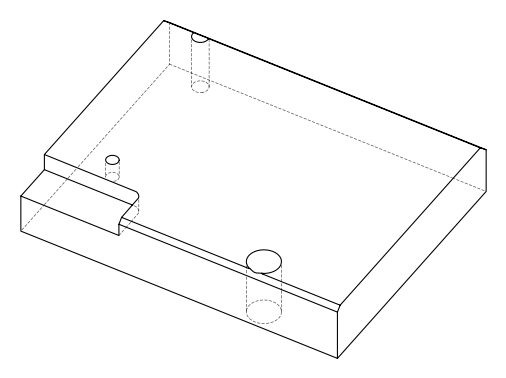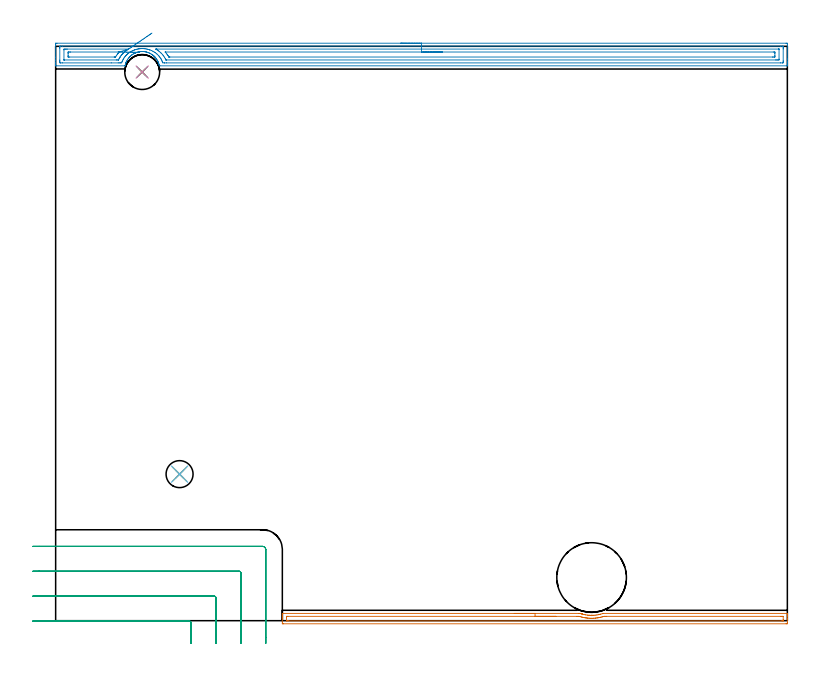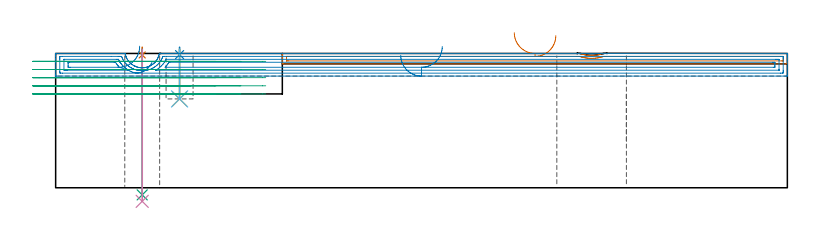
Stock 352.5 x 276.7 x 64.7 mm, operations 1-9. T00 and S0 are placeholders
(PLAN: 10 operations, 7 tool changes, 23.7 min)
(1 SPOT_DRILL | STEP1HOLE | NXT0321_9005460120000 | 0.03 min | 3 mm3)
(2 SPOT_DRILL_1 | STEP1POCKET | NXT0321_9005460120000 | 0.03 min | 2 mm3)
(3 DRILL_THROUGH_HOLE_INTO_CENTER | STEP1HOLE | NXT0301_077 | 0.28 min | 5687 mm3)
(4 DRILL_TO_ENLARGE_THROUGH_HOLE | STEP1HOLE | UGT0301_291 | 0.29 min | 8630 mm3)
(5 DRILL_BLIND_HOLE_INTO_CENTER | STEP1POCKET | NXT0301_042 | 0.1 min | 825 mm3)
(6 DRILL_TO_ENLARGE_BLIND_HOLE | STEP1POCKET | UGT0301_374 | 0.1 min | 2074 mm3)
(7 AREA_MILL | FG_CHAMFER_SURFACE | UGT0205_001 | 4.08 min | 3087 mm3)
(8 AREA_MILL_1 | FG_CHAMFER_SURFACE_1 | UGT0205_001 | 11.55 min | 20697 mm3)
(9 MILL_CORNER_NOTCH_RECTANGULAR | CORNER_NOTCH_RECTANGULAR | NXT0201_012 | Follow Part, ap 4, ae 75% | 5.42 min | 92854 mm3)
(10 MILL_THROUGH_HOLE_FROM_SOLID_MATERIAL | STEP1HOLE_1 | UGT0201_018 | Circular | 1.82 min | 57055 mm3)
(TOOL NXT0321_9005460120000 | NC Spot Drill, 142deg, 12mm, Carbide, Uncoated | D12 PA142 FL30 Z2)
(TOOL NXT0301_077 | Carbide Drill 10.6mm [860.1-1060-053A1-MM 2214] | D10.6 PA140 FL71 Z2)
(TOOL UGT0301_291 | Twist Drill 16.8 mm | D16.8 PA118 FL125 Z2)
(TOOL NXT0301_042 | Carbide Drill 7.1mm [860.1-0710-057A1-MM 2214] | D7.1 PA140 FL85 Z2)
(TOOL UGT0301_374 | Twist Drill Flat Bottom 13 mm | D13 PA180 FL101 Z2)
(TOOL UGT0205_001 | Chamfer Mill 20 x 3 x 45 deg. | D20 FL50 Z2)
(TOOL NXT0201_012 | ENDMILL 16mm [2P460-1600-NA 1630] | D16 FL38 Z6)
(TOOL UGT0201_018 | End mill 30 mm | D30 FL50 Z4)
(OP 1 SPOT_DRILL)
G17 G21 G94 G90
T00 M6
G54
G17 G0 G90 X41.7 Y264.3 S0 M3
G43 Z74.7 H0
G94 G81 G98 Z63.977 F250. R67.7
G80
M5
M2
(OP 2 SPOT_DRILL_1)
G17 G21 G94 G90
T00 M6
G54
G17 G0 G90 X59.7 Y70.6 S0 M3
G43 Z74.7 H0
G94 G81 G98 Z64.136 F250. R67.7
G80
M5
M2
(OP 3 DRILL_THROUGH_HOLE_INTO_CENTER)
G17 G21 G94 G90
T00 M6
G54
G17 G0 G90 X41.7 Y264.3 S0 M3
G43 Z74.7 H1
G94 G73 G98 Z-3.429 F250. Q9.733 R66.7
G80
M5
M2
(OP 4 DRILL_TO_ENLARGE_THROUGH_HOLE)
G17 G21 G94 G90
T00 M6
G54
G17 G0 G90 X41.7 Y264.3 S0 M3
G43 Z74.7 H0
G94 G73 G98 Z-6.547 F250. Q14.249 R66.7
G80
M5
M2
(OP 5 DRILL_BLIND_HOLE_INTO_CENTER)
G17 G21 G94 G90
T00 M6
G54
G17 G0 G90 X59.7 Y70.6 S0 M3
G43 Z74.7 H1
G94 G81 G98 Z42.8 F250. R66.7
G80
M5
M2
(OP 6 DRILL_TO_ENLARGE_BLIND_HOLE)
G17 G21 G94 G90
T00 M6
G54
G17 G0 G90 X59.7 Y70.6 S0 M3
G43 Z74.7 H0
G94 G81 G98 Z42.8 F250. R66.7
G80
M5
M2
(OP 7 AREA_MILL)
G17 G21 G94 G90
T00 M6
G54
G17 G0 G90 X220.954 Y3.497 S1061 M3
G43 Z74.7 H0
Z74.697
G94 G1 X220.992 Z73.826 F250.
X221.105 Z72.961
X221.294 Z72.109
X221.557 Z71.277
X221.89 Z70.471
X222.293 Z69.697
X222.762 Z68.961
X223.293 Z68.269
X223.882 Z67.626
X224.525 Z67.037
X225.218 Z66.506
X225.953 Z66.037
X226.727 Z65.634
X227.533 Z65.3
X228.365 Z65.038
X229.217 Z64.849
X230.082 Z64.735
X230.953 Z64.697
X251.947 Y3.496 Z64.696
X252.609 Y3.497 Z64.695
X252.661 Y3.487 Z64.686
X252.703 Y3.477 Z64.677
X252.721 Y3.471 Z64.671
X253.288 Y3.291 Z64.491
X253.61 Y3.198 Z64.396
X253.628 Y3.194 Z64.392
X253.681 Y3.18 Z64.379
X253.825 Y3.144 Z64.342
X253.925 Y3.121 Z64.314
X254.503 Y2.973 Z64.171
X255.396 Y2.798 Z63.996
X256.288 Y2.672 Z63.865
X256.866 Y2.622 Z63.812
X257.063 Y2.603 Z63.797
X257.181 Y2.593 Z63.787
X257.2 Y2.592 Z63.785
X257.643 Y2.568 Z63.766
X257.85 Y2.558 Z63.755
X257.965 Y2.557 Z63.753
X258.094 Y2.554 Z63.752
X258.304 Y2.557 Z63.753
X258.334 Z63.754
X258.336
X258.488 Y2.559 Z63.755
X258.602 Y2.56 Z63.758
X258.631
X258.912 Y2.573 Z63.768
X258.966 Y2.575 Z63.77
X259.057 Y2.582 Z63.777
X259.858 Y2.646 Z63.837
X260.751 Y2.756 Z63.952
X261.479 Y2.889 Z64.087
X261.644 Y2.921 Z64.116
X262.13 Y3.035 Z64.233
X262.536 Y3.133 Z64.328
X263.462 Y3.4 Z64.6
X263.713 Y3.485 Z64.681
X263.765 Y3.495 Z64.69
X263.9 Y3.5 Z64.7
X352.33
X352.49 Y3.497 Z64.688
X352.498 Y3.38 Z64.572
X352.5 Y3.257 Z64.456
Y2.971 Z64.171
Y2.308 Z63.503
Y1.104 Z62.301
Y0.564 Z61.758
Y-0.91 Z60.286
X352.497 Y-1.18 Z60.016
X352.49 Y-1.493 Z59.703
X352.209 Y-1.498 Z59.7
X351.884 Y-1.5
X109.816
X109.491 Y-1.498
X109.21 Y-1.493 Z59.703
X109.2 Y-1.18 Z60.016
Y0.564 Z61.758
Y1.104 Z62.301
Y1.436 Z62.632
Y1.977 Z63.172
Y2.308 Z63.503
Y2.971 Z64.171
Y3.257 Z64.456
X109.202 Y3.38 Z64.572
X109.21 Y3.497 Z64.688
X109.37 Y3.5 Z64.7
X230.953 Y3.497 Z64.697
Y2.083 Z63.283
X251.18 Y2.082 Z63.282
X251.841 Y2.078 Z63.278
X252.08 Y2.075 Z63.275
X252.244 Y2.064 Z63.264
X252.441 Y2.01 Z63.21
X252.734 Y1.929 Z63.129
X253.27 Y1.785 Z62.985
X253.628 Y1.698 Z62.898
X253.99 Y1.613 Z62.813
X254.497 Y1.506 Z62.706
X254.859 Y1.436 Z62.636
X255.414 Y1.352 Z62.552
X255.514 Y1.338 Z62.538
X255.944 Y1.283 Z62.483
X256.307 Y1.246 Z62.446
X256.522 Y1.226 Z62.426
X257.2 Y1.178 Z62.378
X257.479 Y1.164 Z62.364
X258.094 Y1.146 Z62.346
X258.388 Y1.149 Z62.349
X258.987 Y1.164 Z62.364
X259.25 Y1.179 Z62.379
X259.88 Y1.226 Z62.426
X260.078 Y1.243 Z62.443
X260.773 Y1.324 Z62.524
X260.875 Y1.337 Z62.537
X261.527 Y1.436 Z62.636
X261.645 Y1.458 Z62.658
X261.667 Y1.462 Z62.662
X262.385 Y1.606 Z62.806
X262.464 Y1.623 Z62.823
X262.56 Y1.646 Z62.846
X263.101 Y1.78 Z62.98
X263.453 Y1.874 Z63.074
X264.074 Y2.042 Z63.242
X264.234 Y2.079 Z63.279
X264.346 Y2.081 Z63.281
X264.576 Y2.084 Z63.284
X265.24 Y2.086 Z63.286
X265.467
X349.432
X350.097 Y2.084 Z63.284
X350.328 Y2.082 Z63.282
X350.447 Y2.079 Z63.279
X350.491 Y2.071 Z63.271
X350.493 Y2.046 Z63.246
X350.498 Y1.917 Z63.117
X350.5 Y0.564 Z61.764
X350.499 Y0.171 Z61.371
X350.495 Y0.04 Z61.24
X350.49 Y-0.064 Z61.136
X350.484 Y-0.08 Z61.12
X350.47 Y-0.082 Z61.118
X350.43 Y-0.083 Z61.117
X350.097 Y-0.085 Z61.115
X349.869 Y-0.086 Z61.114
X112.268
X111.603 Y-0.084 Z61.116
X111.372 Y-0.082 Z61.118
X111.253 Y-0.079 Z61.121
X111.209 Y-0.071 Z61.129
X111.207 Y-0.046 Z61.154
X111.202 Y0.083 Z61.283
X111.2 Y1.436 Z62.636
X111.201 Y1.829 Z63.029
X111.205 Y1.96 Z63.16
X111.21 Y2.064 Z63.264
X111.216 Y2.08 Z63.28
X111.23 Y2.081 Z63.281
X111.27 Y2.083 Z63.283
X111.603 Y2.085 Z63.285
X111.831 Y2.086 Z63.286
X230.953 Y2.083 Z63.283
X231.825 Z63.321
X232.69 Z63.435
X233.541 Z63.623
X234.373 Z63.886
X235.179 Z64.22
X235.953 Z64.622
X236.689 Z65.091
X237.381 Z65.622
X238.024 Z66.211
X238.614 Z66.855
X239.145 Z67.547
X239.614 Z68.283
X240.016 Y2.082 Z69.056
X240.35 Z69.862
X240.613 Z70.694
X240.802 Z71.546
X240.915 Z72.411
X240.953 Z73.282
G0 Z74.7
M5
M2
(OP 8 AREA_MILL_1)
G17 G21 G94 G90
T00 M6
G54
G17 G0 G90 X166.25 Y278.2 S1061 M3
G43 Z74.7 H0
Z63.8
G94 G1 X166.288 Z62.928 F250.
X166.402 Z62.064
X166.591 Z61.212
X166.853 Z60.38
X167.187 Z59.574
X167.59 Z58.8
X168.058 Z58.064
X168.59 Z57.372
X169.179 Z56.729
X169.822 Z56.14
X170.514 Z55.609
X171.25 Z55.14
X172.024 Z54.737
X172.83 Z54.403
X173.662 Z54.141
X174.514 Z53.952
X175.378 Z53.838
X176.25 Z53.8
X351.876
X352.211 Y278.197 Z53.802
X352.49 Y278.192 Z53.806
X352.5 Y277.909 Z54.088
Y270.527 Z61.468
Y269.101 Z62.895
Y268.749 Z63.246
Y268.044 Z63.955
Y267.743 Z64.256
Y267.345 Z64.646
X352.491 Y267.303 Z64.688
X352.323 Y267.3 Z64.7
X50.228
X49.974 Y267.304 Z64.69
X49.956 Y267.37 Z64.625
X49.867 Y267.752 Z64.247
X49.849 Y267.836 Z64.163
X49.758 Y268.155 Z63.844
X49.612 Y268.6 Z63.399
X49.554 Y268.749 Z63.25
X49.442 Y269.04 Z62.959
X49.403 Y269.125 Z62.874
X49.238 Y269.485 Z62.514
X49.16 Y269.638 Z62.361
X49.014 Y269.924 Z62.076
X48.955 Y270.031 Z61.969
X48.704 Y270.424 Z61.576
X48.434 Y270.808 Z61.192
X48.304 Y270.972 Z61.026
X48.062 Y271.279 Z60.72
X47.994 Y271.355 Z60.643
X47.939 Y271.416 Z60.58
X47.896 Y271.465 Z60.534
X47.875 Y271.488 Z60.511
X47.696 Y271.675 Z60.324
X47.68 Y271.691 Z60.307
X47.398 Y271.955 Z60.043
X47.34 Y272.009 Z59.987
X47.276 Y272.07 Z59.929
X47.169 Y272.17 Z59.829
X46.916 Y272.377 Z59.622
X46.843 Y272.433 Z59.566
X46.657 Y272.576 Z59.423
X46.275 Y272.837 Z59.162
X45.833 Y273.102 Z58.896
X45.382 Y273.345 Z58.654
X45.127 Y273.466 Z58.534
X44.817 Y273.592 Z58.404
X44.558 Y273.69 Z58.308
X44.489 Y273.716 Z58.282
X44.027 Y273.861 Z58.137
X43.91 Y273.892 Z58.106
X43.596 Y273.975 Z58.023
X43.525 Y273.989 Z58.008
X43.15 Y274.067 Z57.933
X42.702 Y274.133 Z57.866
X42.631 Y274.14 Z57.859
X42.256 Y274.176 Z57.822
X41.921 Y274.194 Z57.804
X41.779 Y274.196 Z57.803
X41.59 Y274.191
X41.474 Y274.189 Z57.806
X41.34 Y274.179 Z57.812
X41.048 Y274.162 Z57.835
X40.916 Y274.153 Z57.844
X40.844 Y274.144 Z57.852
X40.468 Y274.1 Z57.898
X40.022 Y274.021 Z57.975
X39.574 Y273.917 Z58.079
X39.129 Y273.789 Z58.208
X38.792 Y273.67 Z58.328
X38.691 Y273.633 Z58.363
X38.609 Y273.6 Z58.395
X38.465 Y273.543 Z58.456
X38.335 Y273.491 Z58.508
X38.257 Y273.459 Z58.539
X38.162 Y273.41 Z58.586
X37.786 Y273.221 Z58.778
X37.77 Y273.213 Z58.786
X37.342 Y272.972 Z59.028
X36.746 Y272.575 Z59.422
X36.673 Y272.52 Z59.479
X36.449 Y272.35 Z59.649
X36.077 Y272.029 Z59.971
X35.718 Y271.692 Z60.308
X35.556 Y271.523 Z60.477
X35.481 Y271.436 Z60.563
X35.252 Y271.17 Z60.828
X34.965 Y270.807 Z61.19
X34.663 Y270.381 Z61.616
X34.587 Y270.254 Z61.744
X34.392 Y269.924 Z62.075
X34.162 Y269.485 Z62.514
X34.029 Y269.193 Z62.804
X33.991 Y269.111 Z62.888
X33.959 Y269.04 Z62.96
X33.906 Y268.907 Z63.092
X33.843 Y268.749 Z63.247
X33.769 Y268.564 Z63.434
X33.694 Y268.312 Z63.688
X33.647 Y268.155 Z63.843
X33.484 Y267.523 Z64.472
X33.441 Y267.35 Z64.642
X33.426 Y267.303 Z64.689
X33.247 Y267.3 Z64.7
X0.177
X0.01 Y267.303 Z64.688
X0.007 Y267.344 Z64.648
X0. Y267.743 Z64.256
Y268.044 Z63.955
Y268.749 Z63.246
Y269.99 Z62.007
Y271.416 Z60.579
Y277.372 Z54.626
X0.002 Y277.64 Z54.357
X0.008 Y278.192 Z53.806
X0.067 Y278.194 Z53.804
X0.624 Y278.2 Z53.8
X176.25
Y276.786 Z55.214
X349.16
X350.056 Y276.784 Z55.216
X350.089 Y276.782 Z55.218
X350.49 Y276.751 Z55.249
X350.497 Y276.345 Z55.655
X350.499 Y275.862 Z56.138
X350.5 Y275.453 Z56.547
X350.499 Y269.638 Z62.362
X350.498 Y269.231 Z62.769
X350.49 Y268.749 Z63.251
X350.12 Y268.717 Z63.283
X350.089 Y268.716 Z63.284
X349.229 Y268.714 Z63.286
X53.391
X52.496 Y268.715 Z63.285
X52.463 Y268.716 Z63.284
X51.627 Y268.749 Z63.251
X51.569 Y268.893 Z63.107
X51.353 Y269.431 Z62.569
X51.26 Y269.638 Z62.362
X50.99 Y270.213 Z61.787
X50.818 Y270.527 Z61.473
X50.675 Y270.765 Z61.235
X50.229 Y271.416 Z60.584
X49.781 Y271.989 Z60.011
X49.497 Y272.305 Z59.695
X48.888 Y272.897 Z59.103
X48.548 Y273.195 Z58.805
X47.994 Y273.619 Z58.381
X47.716 Y273.809 Z58.191
X47.281 Y274.084 Z57.916
X47.1 Y274.191 Z57.809
X46.854 Y274.328 Z57.672
X46.206 Y274.649 Z57.351
X45.402 Y274.973 Z57.027
X45.313 Y275.004 Z56.996
X45.265 Y275.02 Z56.98
X44.759 Y275.171 Z56.829
X44.419 Y275.261 Z56.739
X44.039 Y275.35 Z56.65
X43.525 Y275.449 Z56.551
X42.966 Y275.529 Z56.471
X42.631 Y275.561 Z56.439
X41.999 Y275.602 Z56.399
X41.763 Y275.61 Z56.39
X41.737
X41.624 Y275.609 Z56.391
X41.476 Y275.602 Z56.398
X40.844 Y275.563 Z56.437
X40.304 Y275.509 Z56.491
X40.137 Y275.489 Z56.511
X39.95 Y275.46 Z56.54
X39.533 Y275.387 Z56.613
X39.056 Y275.28 Z56.72
X38.81 Y275.218 Z56.782
X38.162 Y275.027 Z56.973
X38.121 Y275.014 Z56.986
X38.006 Y274.973 Z57.027
X37.474 Y274.769 Z57.231
X37.389 Y274.734 Z57.266
X37.269 Y274.681 Z57.319
X36.864 Y274.486 Z57.514
X36.375 Y274.231 Z57.769
X36.28 Y274.178 Z57.822
X36.119 Y274.084 Z57.916
X35.732 Y273.834 Z58.166
X35.481 Y273.667 Z58.333
X35.204 Y273.47 Z58.53
X34.852 Y273.195 Z58.805
X34.708 Y273.075 Z58.925
X34.587 Y272.969 Z59.031
X34.244 Y272.647 Z59.353
X33.901 Y272.305 Z59.695
X33.801 Y272.198 Z59.802
X33.694 Y272.077 Z59.923
X33.398 Y271.71 Z60.29
X33.17 Y271.416 Z60.584
X33.015 Y271.202 Z60.798
X32.8 Y270.891 Z61.109
X32.664 Y270.662 Z61.338
X32.589 Y270.527 Z61.473
X32.353 Y270.083 Z61.917
X32.138 Y269.638 Z62.362
X32.065 Y269.48 Z62.52
X31.906 Y269.101 Z62.899
X31.808 Y268.846 Z63.154
X31.77 Y268.749 Z63.251
X31.045 Y268.716 Z63.284
X31.012 Y268.715 Z63.285
X30.153 Y268.714 Z63.286
X26.801
X3.34
X2.444 Y268.716 Z63.284
X2.412 Y268.718 Z63.282
X2.01 Y268.749 Z63.251
X2.003 Y269.155 Z62.845
X2.001 Y269.638 Z62.362
X2. Y270.047 Z61.953
X2.001 Y275.862 Z56.138
X2.003 Y276.269 Z55.731
X2.01 Y276.751 Z55.249
X2.38 Y276.783 Z55.217
X2.412 Y276.784 Z55.216
X3.271 Y276.786 Z55.214
X176.25
Y275.372 Z56.628
X348.301 Y275.371 Z56.629
X348.435 Y275.37 Z56.63
X348.481 Y275.367 Z56.633
X348.488 Y275.366 Z56.634
X348.492 Y275.35 Z56.65
X348.496 Y275.303 Z56.697
X348.499 Y275.171 Z56.829
Y270.527 Z61.473
X348.497 Y270.332 Z61.668
X348.49 Y270.138 Z61.862
X348.301 Y270.135 Z61.865
X347.806 Y270.13 Z61.87
X347.407 Y270.129 Z61.871
X346.914
X53.356
X53.223 Y270.131 Z61.869
X53.175 Y270.133 Z61.867
X53.154 Y270.135 Z61.865
X53.14 Y270.159 Z61.841
X53.087 Y270.258 Z61.742
X52.784 Y270.846 Z61.154
X52.463 Y271.409 Z60.591
X52.448 Y271.431 Z60.569
X51.987 Y272.09 Z59.91
X51.822 Y272.305 Z59.695
X51.569 Y272.626 Z59.374
X51.055 Y273.195 Z58.805
X50.675 Y273.563 Z58.437
X50.104 Y274.084 Z57.916
X49.781 Y274.337 Z57.663
X49.417 Y274.613 Z57.387
X48.888 Y274.973 Z57.027
X48.255 Y275.365 Z56.635
X48.3 Y275.368 Z56.632
X48.392 Y275.37 Z56.63
X48.487 Y275.371 Z56.629
X48.744 Y275.372 Z56.628
X176.25
Y273.957 Z58.043
X345.747
X346.415 Y273.952 Z58.048
X346.488 Y273.95 Z58.05
X346.493 Y273.852 Z58.148
X346.497 Y273.637 Z58.363
X346.5 Y273.208 Z58.792
Y272.319 Z59.681
X346.496 Y271.868 Z60.132
X346.491 Y271.649 Z60.351
X346.486 Y271.55 Z60.45
X346.382 Y271.547 Z60.453
X345.62 Y271.543 Z60.457
X345.493
X55.017
X54.634 Y271.545 Z60.455
X54.587 Y271.547 Z60.453
X54.568 Y271.549 Z60.451
X54.523 Y271.607 Z60.393
X54.361 Y271.865 Z60.135
X54.25 Y272.04 Z59.96
X54.067 Y272.305 Z59.695
X53.641 Y272.911 Z59.089
X53.419 Y273.195 Z58.805
X53.356 Y273.272 Z58.728
X52.799 Y273.914 Z58.086
X52.772 Y273.947 Z58.053
X52.788 Y273.95 Z58.05
X52.868 Y273.954 Z58.046
X53.03 Y273.956 Z58.044
X176.25 Y273.957 Z58.043
X177.122 Z58.081
X177.987 Z58.195
X178.838 Z58.383
X179.67 Z58.646
X180.476 Z58.98
X181.25 Z59.382
X181.986 Z59.851
X182.678 Z60.382
X183.321 Z60.972
X183.91 Z61.615
X184.442 Z62.307
X184.91 Z63.043
X185.313 Z63.816
X185.647 Z64.622
X185.909 Z65.454
X186.098 Z66.306
X186.212 Z67.171
X186.25 Z68.043
G0 Z74.7
X46.39 Y283.073
Z60.415
G1 X46.009 Y282.812 Z59.675
X45.576 Y282.515 Z58.978
X45.095 Y282.185 Z58.33
X44.569 Y281.824 Z57.735
X44.002 Y281.435 Z57.198
X43.399 Y281.022 Z56.722
X42.763 Y280.586 Z56.313
X42.101 Y280.132 Z55.972
X41.417 Y279.663 Z55.702
X40.716 Y279.182 Z55.506
X40.003 Y278.694 Z55.384
X39.285 Y278.201 Z55.338
X38.566 Y277.708 Z55.368
X37.852 Y277.218 Z55.475
X37.148 Y276.736 Z55.656
X36.46 Y276.264 Z55.911
X35.793 Y275.806 Z56.237
X35.152 Y275.367 Z56.633
X35.118 Y275.344 Z56.656
X35.036 Y275.292 Z56.708
X34.906 Y275.214 Z56.786
X34.716 Y275.101 Z56.899
X34.518 Y274.973 Z57.027
X34.029 Y274.639 Z57.361
X33.694 Y274.398 Z57.602
X33.516 Y274.26 Z57.74
X33.299 Y274.084 Z57.916
X32.8 Y273.642 Z58.358
X32.57 Y273.423 Z58.577
X32.341 Y273.195 Z58.805
X32.131 Y272.971 Z59.029
X31.906 Y272.716 Z59.284
X31.721 Y272.49 Z59.511
X31.577 Y272.305 Z59.695
X31.335 Y271.984 Z60.016
X31.012 Y271.531 Z60.469
X30.967 Y271.461 Z60.539
X30.941 Y271.416 Z60.584
X30.647 Y270.891 Z61.109
X30.453 Y270.527 Z61.473
X30.339 Y270.308 Z61.692
X30.28 Y270.197 Z61.803
X30.253 Y270.15 Z61.85
X30.238 Y270.135 Z61.865
X30.218 Y270.133 Z61.867
X30.118 Y270.131 Z61.869
X29.625 Y270.129 Z61.871
X29.225 Y270.128 Z61.872
X4.199 Y270.129 Z61.871
X4.066 Y270.13 Z61.87
X4.019 Y270.133 Z61.867
X4.013 Y270.134 Z61.866
X4.008 Y270.15 Z61.85
X4.004 Y270.197 Z61.803
X4.001 Y270.329 Z61.671
Y274.973 Z57.027
X4.003 Y275.168 Z56.832
X4.01 Y275.362 Z56.638
X4.199 Y275.365 Z56.635
X4.694 Y275.37 Z56.63
X5.093 Y275.371 Z56.629
X5.586 Y275.372 Z56.628
X34.988 Y275.371 Z56.629
X35.063 Y275.37 Z56.63
X35.142 Y275.368 Z56.632
X35.152 Y275.367 Z56.633
X30.626 Y273.95 Z58.05
X30.118 Y273.36 Z58.64
X30.044 Y273.269 Z58.731
X29.985 Y273.195 Z58.805
X29.657 Y272.764 Z59.236
X29.322 Y272.305 Z59.695
X29.282 Y272.249 Z59.751
X29.225 Y272.164 Z59.836
X28.941 Y271.699 Z60.301
X28.869 Y271.585 Z60.415
X28.848 Y271.554 Z60.446
X28.809 Y271.55 Z60.45
X28.714 Y271.547 Z60.453
X28.331 Y271.543 Z60.457
X28.204
X6.753
X6.085 Y271.548 Z60.452
X6.012 Y271.55 Z60.45
X6.008 Y271.648 Z60.352
X6.004 Y271.863 Z60.137
X6. Y272.292 Z59.708
Y273.181 Z58.819
X6.005 Y273.632 Z58.368
X6.01 Y273.851 Z58.149
X6.014 Y273.95 Z58.05
X6.118 Y273.953 Z58.047
X6.88 Y273.957 Z58.043
X7.007
X30.118
X30.247 Y273.956 Z58.044
X30.626 Y273.95 Z58.05
X31.497 Y273.936 Z58.102
X32.36 Y273.922 Z58.23
X33.208 Y273.908 Z58.433
X34.036 Y273.895 Z58.708
X34.836 Y273.882 Z59.055
X35.603 Y273.87 Z59.47
X36.331 Y273.858 Z59.951
X37.015 Y273.847 Z60.493
X37.648 Y273.837 Z61.093
X38.227 Y273.827 Z61.745
X38.747 Y273.819 Z62.446
X39.204 Y273.812 Z63.189
X39.594 Y273.805 Z63.969
X39.915 Y273.8 Z64.78
X40.164 Y273.796 Z65.616
X40.339 Y273.794 Z66.471
X40.439 Y273.792 Z67.338
X40.463 Z68.21
G0 Z74.7
M5
M2
(OP 9 MILL_CORNER_NOTCH_RECTANGULAR)
G17 G21 G94 G90
T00 M6
G54
G17 G0 G90 X65.2 Y-11. S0 M3
G43 Z74.8 H1
Z60.88
G94 G1 Y-8. F250.
Y-0.995 F500.
G3 X64.405 Y-0.2 R0.8
G1 X-7.998
X-10.998 F250.
G0 Z74.8
X77.2 Y-11.
Z60.88
G1 Y-8.
Y11.004 F500.
G3 X76.404 Y11.8 R0.8
G1 X-8.
X-11. F250.
G0 Z74.8
X89.2 Y-11.
Z60.88
G1 Y-8.
Y23.004 F500.
G3 X88.404 Y23.8 R0.8
G1 X-8.
X-11. F250.
G0 Z74.8
X101.2 Y-11.
Z60.88
G1 Y-8.
Y34.3 F500.
G3 X99.7 Y35.8 R1.5
G1 X-8.
X-11. F250.
G0 Z74.8
X65.2 Y-11.
Z56.96
G1 Y-8.
Y-0.995 F500.
G3 X64.405 Y-0.2 R0.8
G1 X-7.998
X-10.998 F250.
G0 Z74.8
X77.2 Y-11.
Z56.96
G1 Y-8.
Y11.004 F500.
G3 X76.404 Y11.8 R0.8
G1 X-8.
X-11. F250.
G0 Z74.8
X89.2 Y-11.
Z56.96
G1 Y-8.
Y23.004 F500.
G3 X88.404 Y23.8 R0.8
G1 X-8.
X-11. F250.
G0 Z74.8
X101.2 Y-11.
Z56.96
G1 Y-8.
Y34.3 F500.
G3 X99.7 Y35.8 R1.5
G1 X-8.
X-11. F250.
G0 Z74.8
X65.2 Y-11.
Z53.04
G1 Y-8.
Y-0.995 F500.
G3 X64.405 Y-0.2 R0.8
G1 X-7.998
X-10.998 F250.
G0 Z74.8
X77.2 Y-11.
Z53.04
G1 Y-8.
Y11.004 F500.
G3 X76.404 Y11.8 R0.8
G1 X-8.
X-11. F250.
G0 Z74.8
X89.2 Y-11.
Z53.04
G1 Y-8.
Y23.004 F500.
G3 X88.404 Y23.8 R0.8
G1 X-8.
X-11. F250.
G0 Z74.8
X101.2 Y-11.
Z53.04
G1 Y-8.
Y34.3 F500.
G3 X99.7 Y35.8 R1.5
G1 X-8.
X-11. F250.
G0 Z74.8
X65.2 Y-11.
Z49.12
G1 Y-8.
Y-0.995 F500.
G3 X64.405 Y-0.2 R0.8
G1 X-7.998
X-10.998 F250.
G0 Z74.8
X77.2 Y-11.
Z49.12
G1 Y-8.
Y11.004 F500.
G3 X76.404 Y11.8 R0.8
G1 X-8.
X-11. F250.
G0 Z74.8
X89.2 Y-11.
Z49.12
G1 Y-8.
Y23.004 F500.
G3 X88.404 Y23.8 R0.8
G1 X-8.
X-11. F250.
G0 Z74.8
X101.2 Y-11.
Z49.12
G1 Y-8.
Y34.3 F500.
G3 X99.7 Y35.8 R1.5
G1 X-8.
X-11. F250.
G0 Z74.8
X65.2 Y-11.
Z45.2
G1 Y-8.
Y-0.995 F500.
G3 X64.405 Y-0.2 R0.8
G1 X-7.998
X-10.998 F250.
G0 Z74.8
X77.2 Y-11.
Z45.2
G1 Y-8.
Y11.004 F500.
G3 X76.404 Y11.8 R0.8
G1 X-8.
X-11. F250.
G0 Z74.8
X89.2 Y-11.
Z45.2
G1 Y-8.
Y23.004 F500.
G3 X88.404 Y23.8 R0.8
G1 X-8.
X-11. F250.
G0 Z74.8
X101.2 Y-11.
Z45.2
G1 Y-8.
Y34.3 F500.
G3 X99.7 Y35.8 R1.5
G1 X-8.
X-11. F250.
G0 Z74.8
M5
M2
